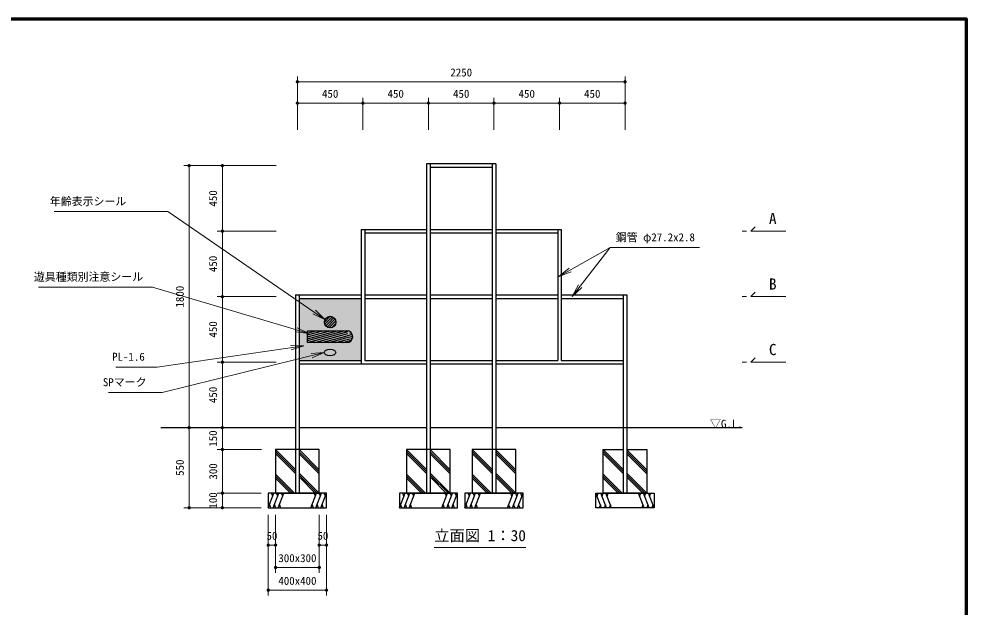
# Model space of a CAD drawing. Units: millimetres at full size, sheet at 1:30. Extents: x 450 to 12150, y 450 to 8460.
# Drawn here: x 5645 to 12150, y 4419 to 8460 of the extents above; entities that cross this region are included whole.
import ezdxf
from ezdxf.enums import TextEntityAlignment as Align

# ---------------------------------------------------------------- set-up
doc = ezdxf.new("R2010")
doc.units = ezdxf.units.MM
doc.header["$LTSCALE"] = 30
for name, color, linetype, lineweight in [('D-STR', 1, 'Continuous', 13), ('D-STR-DIM\u3000寸法線、寸法値', 7, 'Continuous', 13), ('D-STR-HTXT\u3000旗上げ', 7, 'Continuous', 13), ('D-STR-TXT\u3000文字列', 7, 'Continuous', 13), ('D-STR\u3000構造物外形線', 1, 'Continuous', 25), ('D-TTL', 7, 'Continuous', 70), ('D-TTL-TXT', 7, 'Continuous', 13)]:
    doc.layers.add(name, color=color, linetype=linetype, lineweight=lineweight)
doc.styles.add('ＭＳ ゴシック', font='')
doc.styles.get('ＭＳ ゴシック').set_extended_font_data('MS Gothic')

# ---------------------------------------------------------------- blocks, each defined once
blk = doc.blocks.new('filled_dot')
at = {"color": 0, "linetype": 'Continuous', "lineweight": -2, "const_width": 1.25}
blk.add_lwpolyline([(-0.625, 0, 1), (0.625, 0, 1)], format="xyb", close=True, dxfattribs=at)
blk = doc.blocks.new('open_arrow')
at = {"color": 0, "linetype": 'Continuous', "lineweight": -2}
blk.add_lwpolyline([(7.5, 1.25), (0, 0), (7.5, -1.25)], dxfattribs=at)

msp = doc.modelspace()

# ---------------------------------------------------------------- hatches: boundary and pattern name
at = {"layer": 'D-STR'}
msp.add_hatch(color=256, dxfattribs=at).paths.add_polyline_path([(7570.34, 6539.39), (7995.34, 6539.39), (7995.34, 6114.39), (7570.34, 6114.39)])

# ---------------------------------------------------------------- linework, layer by layer
at = {"layer": 'D-STR-DIM\u3000寸法線、寸法値'}
for p, q in [((7557.84, 7698.56), (7557.84, 8064.21)), ((7557.84, 8028.21), (9807.84, 8028.21)), ((9807.84, 7698.56), (9807.84, 8064.21)), ((7557.84, 7698.56), (7557.84, 7917.76)), ((7557.84, 7881.76), (8007.84, 7881.76)), ((8007.84, 7698.56), (8007.84, 7917.76)), ((8007.84, 7698.56), (8007.84, 7917.76)), ((8007.84, 7881.76), (8457.84, 7881.76)), ((8457.84, 7698.56), (8457.84, 7917.76)), ((8457.84, 7698.56), (8457.84, 7917.76)), ((8457.84, 7881.76), (8907.84, 7881.76)), ((8907.84, 7698.56), (8907.84, 7917.76)), ((8907.84, 7698.56), (8907.84, 7917.76)), ((8907.84, 7881.76), (9357.84, 7881.76)), ((9357.84, 7698.56), (9357.84, 7917.76)), ((9357.84, 7698.56), (9357.84, 7917.76)), ((9357.84, 7881.76), (9807.84, 7881.76)), ((9807.84, 7698.56), (9807.84, 7917.76)), ((7412.63, 7451.89), (6778.16, 7451.89)), ((6814.16, 7451.89), (6814.16, 5651.89)), ((7412.63, 7451.89), (7006.37, 7451.89)), ((7042.37, 7451.89), (7042.37, 7001.89)), ((7412.63, 7001.89), (7006.37, 7001.89)), ((7412.63, 7001.89), (7006.37, 7001.89)), ((7042.37, 7001.89), (7042.37, 6551.89)), ((7412.63, 6551.89), (7006.37, 6551.89)), ((7412.63, 6551.89), (7006.37, 6551.89)), ((7042.37, 6551.89), (7042.37, 6101.89)), ((7412.63, 6101.89), (7006.37, 6101.89)), ((7412.63, 6101.89), (7006.37, 6101.89)), ((7042.37, 6101.89), (7042.37, 5651.89)), ((7412.63, 5651.89), (6778.16, 5651.89)), ((7412.63, 5651.89), (6778.16, 5651.89)), ((6814.16, 5651.89), (6814.16, 5101.89)), ((7412.63, 5651.89), (7006.37, 5651.89)), ((7397.63, 5651.89), (7006.37, 5651.89)), ((7042.37, 5651.89), (7042.37, 5501.89)), ((7310.71, 5501.89), (7006.37, 5501.89)), ((7310.71, 5501.89), (7006.37, 5501.89)), ((7042.37, 5501.89), (7042.37, 5201.89)), ((7309.84, 5201.89), (7006.37, 5201.89)), ((7309.84, 5201.89), (7006.37, 5201.89)), ((7042.37, 5201.89), (7042.37, 5101.89)), ((7309.84, 5101.89), (6778.16, 5101.89)), ((7309.84, 5101.89), (7006.37, 5101.89)), ((7357.84, 5053.89), (7357.84, 4809.06)), ((7357.84, 5053.89), (7357.84, 4499.39)), ((7407.84, 5053.89), (7407.84, 4809.06)), ((7407.84, 5053.89), (7407.84, 4655.31)), ((7707.84, 5053.89), (7707.84, 4655.31)), ((7707.84, 5053.89), (7707.84, 4809.06)), ((7757.84, 5053.89), (7757.84, 4809.06)), ((7757.84, 5053.89), (7757.84, 4499.39)), ((7357.84, 4845.06), (7407.84, 4845.06)), ((7757.84, 4845.06), (7707.84, 4845.06)), ((7407.84, 4691.31), (7707.84, 4691.31)), ((7357.84, 4535.39), (7757.84, 4535.39))]:
    msp.add_line(p, q, dxfattribs=at)
at = {"layer": 'D-STR-HTXT\u3000旗上げ'}
for points in [[(7747.13, 6394.91), (6668.57, 7136.11), (6656.57, 7136.11), (5888.04, 7136.11), (6272.31, 7136.11)], [(9352.16, 6691.43), (9705.69, 6889.13), (9717.69, 6889.13), (10319.11, 6889.13), (10078.93, 6889.13)], [(9443.85, 6552.86), (9705.69, 6889.13), (9610.87, 6767.35)], [(7637.17, 6298.75), (6561.59, 6617.43), (6549.59, 6617.43), (5778.81, 6617.43), (6164.2, 6617.43)], [(7601.63, 6214.02), (6593.52, 6068.46), (6311.74, 6068.46), (6452.63, 6068.46)], [(7742.2, 6168.03), (6629.33, 5893.58), (6260.33, 5893.58), (6444.83, 5893.58)]]:
    msp.add_lwpolyline(points, dxfattribs=at)
at = {"layer": 'D-STR-TXT\u3000文字列'}
msp.add_line((8497.19, 4827.94), (9127.19, 4827.94), dxfattribs=at)
at = {"layer": 'D-STR\u3000構造物外形線'}
for p, q in [((8920.34, 7464.39), (8445.34, 7464.39)), ((8445.34, 7464.39), (8445.34, 5201.89)), ((8470.34, 7464.39), (8470.34, 5201.89)), ((8895.34, 7439.39), (8470.34, 7439.39)), ((8895.34, 7464.39), (8895.34, 5201.89)), ((8920.34, 7464.39), (8920.34, 5201.89)), ((7995.34, 7014.39), (7995.34, 6089.39)), ((7995.34, 7014.39), (8445.34, 7014.39)), ((8020.34, 7014.39), (8020.34, 6114.39)), ((8020.34, 6989.39), (8445.34, 6989.39)), ((8470.34, 7014.39), (8895.34, 7014.39)), ((8470.34, 6989.39), (8895.34, 6989.39)), ((8920.34, 7014.39), (9370.34, 7014.39)), ((8920.34, 6989.39), (9345.34, 6989.39)), ((9345.34, 7014.39), (9345.34, 6114.39)), ((9370.34, 7014.39), (9370.34, 6114.39)), ((7545.34, 6564.39), (7545.34, 5201.89)), ((7545.34, 6564.39), (7995.34, 6564.39)), ((7570.34, 6564.39), (7570.34, 5201.89)), ((7570.34, 6539.39), (7995.34, 6539.39)), ((8020.34, 6564.39), (8445.34, 6564.39)), ((8020.34, 6539.39), (8445.34, 6539.39)), ((8470.34, 6564.39), (8895.34, 6564.39)), ((8470.34, 6539.39), (8895.34, 6539.39)), ((8920.34, 6564.39), (9345.34, 6564.39)), ((8920.34, 6539.39), (9345.34, 6539.39)), ((9370.34, 6564.39), (9820.34, 6564.39)), ((9370.34, 6539.39), (9795.34, 6539.39)), ((9795.34, 6564.39), (9795.34, 5201.89)), ((9820.34, 6564.39), (9820.34, 5201.89)), ((7742.85, 6377.31), (7782.42, 6416.89)), ((7745.57, 6362.37), (7797.37, 6414.16)), ((7761.58, 6343.01), (7812.68, 6394.12)), ((7770.86, 6369.97), (7808.48, 6407.59)), ((7774.1, 6337.86), (7821.88, 6385.63)), ((7812.68, 6394.12), (7816.72, 6398.16)), ((7627.84, 6314.46), (7636.95, 6316.9)), ((7627.84, 6301.51), (7685.25, 6316.9)), ((7627.84, 6288.57), (7733.54, 6316.9)), ((7627.84, 6275.63), (7781.84, 6316.9)), ((7627.84, 6262.69), (7830.14, 6316.9)), ((7627.84, 6249.75), (7878.43, 6316.9)), ((7628.16, 6236.9), (7907.09, 6311.63)), ((7752.14, 6351.25), (7770.86, 6369.97)), ((7791.83, 6337.91), (7821.82, 6367.9)), ((7676.46, 6236.9), (7904.92, 6298.11)), ((7724.76, 6236.9), (7899.45, 6283.71)), ((7773.05, 6236.9), (7890.61, 6268.4)), ((7821.35, 6236.9), (7881.77, 6253.09)), ((7872.94, 6237.78), (7929.97, 6253.06)), ((7881.77, 6253.09), (7936.8, 6267.83)), ((7890.61, 6268.4), (7937.63, 6280.99)), ((7899.45, 6283.71), (7902.74, 6284.59)), ((7905.52, 6285.33), (7934.43, 6293.08)), ((7918.99, 6301.88), (7927.19, 6304.08)), ((7869.65, 6236.9), (7872.94, 6237.78)), ((7570.34, 6114.39), (7995.34, 6114.39)), ((8020.34, 6114.39), (8445.34, 6114.39)), ((8470.34, 6114.39), (8895.34, 6114.39)), ((8920.34, 6114.39), (9345.34, 6114.39)), ((9370.34, 6114.39), (9795.34, 6114.39)), ((7570.34, 6089.39), (7995.34, 6089.39)), ((7995.34, 6089.39), (8445.34, 6089.39)), ((8470.34, 6089.39), (8895.34, 6089.39)), ((8920.34, 6089.39), (9795.34, 6089.39)), ((6619.38, 5651.89), (7545.34, 5651.89)), ((7570.34, 5651.89), (8445.34, 5651.89)), ((8470.34, 5651.89), (8895.34, 5651.89)), ((8920.34, 5651.89), (10611.24, 5651.89)), ((7407.84, 5501.89), (7545.34, 5364.39)), ((7407.84, 5487.75), (7545.34, 5350.25)), ((7407.84, 5473.61), (7545.34, 5336.11)), ((7569.11, 5501.89), (7707.84, 5363.16)), ((7570.34, 5486.52), (7707.84, 5349.02)), ((7570.34, 5472.38), (7707.84, 5334.88)), ((8307.84, 5501.89), (8445.34, 5364.39)), ((8307.84, 5487.75), (8445.34, 5350.25)), ((8307.84, 5473.61), (8445.34, 5336.11)), ((8469.11, 5501.89), (8607.84, 5363.16)), ((8470.34, 5486.52), (8607.84, 5349.02)), ((8470.34, 5472.38), (8607.84, 5334.88)), ((8757.84, 5501.89), (8895.34, 5364.39)), ((8757.84, 5487.75), (8895.34, 5350.25)), ((8757.84, 5473.61), (8895.34, 5336.11)), ((8919.11, 5501.89), (9057.84, 5363.16)), ((8920.34, 5486.52), (9057.84, 5349.02)), ((8920.34, 5472.38), (9057.84, 5334.88)), ((9657.84, 5501.89), (9795.34, 5364.39)), ((9657.84, 5487.75), (9795.34, 5350.25)), ((9657.84, 5473.61), (9795.34, 5336.11)), ((9820.34, 5500.66), (9957.84, 5363.16)), ((9820.34, 5486.52), (9957.84, 5349.02)), ((9820.34, 5472.38), (9957.84, 5334.88)), ((7570.34, 5340.08), (7707.84, 5202.58)), ((8470.34, 5340.08), (8607.84, 5202.58)), ((8920.34, 5340.08), (9057.84, 5202.58)), ((9820.34, 5340.08), (9957.84, 5202.58)), ((7407.84, 5332.65), (7538.6, 5201.89)), ((7407.84, 5318.51), (7524.46, 5201.89)), ((7407.84, 5304.37), (7510.32, 5201.89)), ((7570.34, 5325.93), (7694.38, 5201.89)), ((7575.74, 5306.39), (7680.24, 5201.89)), ((8307.84, 5332.65), (8438.6, 5201.89)), ((8307.84, 5318.51), (8424.46, 5201.89)), ((8307.84, 5304.37), (8410.32, 5201.89)), ((8470.34, 5325.93), (8594.38, 5201.89)), ((8475.74, 5306.39), (8580.24, 5201.89)), ((8757.84, 5332.65), (8888.6, 5201.89)), ((8757.84, 5318.51), (8874.46, 5201.89)), ((8757.84, 5304.37), (8860.32, 5201.89)), ((8920.34, 5325.93), (9044.38, 5201.89)), ((8925.74, 5306.39), (9030.24, 5201.89)), ((9657.84, 5332.65), (9788.6, 5201.89)), ((9657.84, 5318.51), (9774.46, 5201.89)), ((9657.84, 5304.37), (9760.32, 5201.89)), ((9820.34, 5325.93), (9944.38, 5201.89)), ((9820.34, 5311.79), (9930.24, 5201.89)), ((7357.84, 5101.89), (7396.74, 5201.89)), ((7388.73, 5181.29), (7380.72, 5201.89)), ((7392.15, 5101.89), (7431.05, 5201.89)), ((7423.04, 5181.29), (7415.02, 5201.89)), ((7426.46, 5101.89), (7465.36, 5201.89)), ((7457.34, 5181.29), (7449.33, 5201.89)), ((7650.33, 5101.89), (7689.23, 5201.89)), ((7681.22, 5181.29), (7673.2, 5201.89)), ((7684.64, 5101.89), (7723.54, 5201.89)), ((7715.52, 5181.29), (7707.51, 5201.89)), ((7718.94, 5101.89), (7757.84, 5201.89)), ((7749.83, 5181.29), (7741.82, 5201.89)), ((8257.84, 5101.89), (8296.74, 5201.89)), ((8288.73, 5181.29), (8280.72, 5201.89)), ((8292.15, 5101.89), (8331.05, 5201.89)), ((8323.04, 5181.29), (8315.02, 5201.89)), ((8326.46, 5101.89), (8365.36, 5201.89)), ((8357.34, 5181.29), (8349.33, 5201.89)), ((8550.33, 5101.89), (8589.23, 5201.89)), ((8581.22, 5181.29), (8573.2, 5201.89)), ((8584.64, 5101.89), (8623.54, 5201.89)), ((8615.52, 5181.29), (8607.51, 5201.89)), ((8618.94, 5101.89), (8657.84, 5201.89)), ((8649.83, 5181.29), (8641.82, 5201.89)), ((8707.84, 5101.89), (8746.74, 5201.89)), ((8738.73, 5181.29), (8730.72, 5201.89)), ((8742.15, 5101.89), (8781.05, 5201.89)), ((8773.04, 5181.29), (8765.02, 5201.89)), ((8776.46, 5101.89), (8815.36, 5201.89)), ((8807.34, 5181.29), (8799.33, 5201.89)), ((9000.33, 5101.89), (9039.23, 5201.89)), ((9031.22, 5181.29), (9023.2, 5201.89)), ((9034.64, 5101.89), (9073.54, 5201.89)), ((9065.52, 5181.29), (9057.51, 5201.89)), ((9068.94, 5101.89), (9107.84, 5201.89)), ((9099.83, 5181.29), (9091.82, 5201.89)), ((9646.74, 5101.89), (9607.84, 5201.89)), ((9615.86, 5181.29), (9623.87, 5201.89)), ((9681.05, 5101.89), (9642.15, 5201.89)), ((9650.17, 5181.29), (9658.18, 5201.89)), ((9715.36, 5101.89), (9676.46, 5201.89)), ((9684.47, 5181.29), (9692.49, 5201.89)), ((9939.23, 5101.89), (9900.33, 5201.89)), ((9908.34, 5181.29), (9916.36, 5201.89)), ((9973.54, 5101.89), (9934.64, 5201.89)), ((9942.65, 5181.29), (9950.67, 5201.89)), ((10007.84, 5101.89), (9968.94, 5201.89)), ((9976.96, 5181.29), (9984.97, 5201.89)), ((7365.86, 5122.5), (7373.87, 5101.89)), ((7400.17, 5122.5), (7408.18, 5101.89)), ((7434.47, 5122.5), (7442.49, 5101.89)), ((7658.34, 5122.5), (7666.36, 5101.89)), ((7692.65, 5122.5), (7700.67, 5101.89)), ((7726.96, 5122.5), (7734.97, 5101.89)), ((8265.86, 5122.5), (8273.87, 5101.89)), ((8300.17, 5122.5), (8308.18, 5101.89)), ((8334.47, 5122.5), (8342.49, 5101.89)), ((8558.34, 5122.5), (8566.36, 5101.89)), ((8592.65, 5122.5), (8600.67, 5101.89)), ((8626.96, 5122.5), (8634.97, 5101.89)), ((8715.86, 5122.5), (8723.87, 5101.89)), ((8750.17, 5122.5), (8758.18, 5101.89)), ((8784.47, 5122.5), (8792.49, 5101.89)), ((9008.34, 5122.5), (9016.36, 5101.89)), ((9042.65, 5122.5), (9050.67, 5101.89)), ((9076.96, 5122.5), (9084.97, 5101.89)), ((9638.73, 5122.5), (9630.72, 5101.89)), ((9673.04, 5122.5), (9665.02, 5101.89)), ((9707.34, 5122.5), (9699.33, 5101.89)), ((9931.22, 5122.5), (9923.2, 5101.89)), ((9965.52, 5122.5), (9957.51, 5101.89)), ((9999.83, 5122.5), (9991.82, 5101.89))]:
    msp.add_line(p, q, dxfattribs=at)
for points in [[(7897.83, 6236.9), (7627.84, 6236.9), (7627.84, 6316.9), (7897.85, 6316.9)], [(9957.84, 5201.89), (9657.84, 5201.89), (9657.84, 5501.89), (9795.34, 5501.89)], [(9820.34, 5501.89), (9957.84, 5501.89), (9957.84, 5201.89)]]:
    msp.add_lwpolyline(points, dxfattribs=at)
for points in [[(7407.84, 5201.89), (7707.84, 5201.89), (7707.84, 5501.89), (7407.84, 5501.89)], [(8307.84, 5201.89), (8607.84, 5201.89), (8607.84, 5501.89), (8307.84, 5501.89)], [(8757.84, 5201.89), (9057.84, 5201.89), (9057.84, 5501.89), (8757.84, 5501.89)], [(7357.84, 5101.89), (7757.84, 5101.89), (7757.84, 5201.89), (7357.84, 5201.89)], [(8257.84, 5101.89), (8657.84, 5101.89), (8657.84, 5201.89), (8257.84, 5201.89)], [(8707.84, 5101.89), (9107.84, 5101.89), (9107.84, 5201.89), (8707.84, 5201.89)], [(10007.84, 5101.89), (9607.84, 5101.89), (9607.84, 5201.89), (10007.84, 5201.89)]]:
    msp.add_lwpolyline(points, close=True, dxfattribs=at)
msp.add_circle((7782.84, 6376.89), 40, dxfattribs=at)
msp.add_arc((7897.84, 6276.9), 40, 269.98647, 89.98647, dxfattribs=at)
msp.add_ellipse((7781.7, 6168.03), major_axis=(-39.5, 0), ratio=0.582278, dxfattribs=at)
at = {"layer": 'D-TTL'}
msp.add_lwpolyline([(450, 450), (450, 8460), (12150, 8460), (12150, 450)], close=True, dxfattribs=at)
at = {"layer": 'D-TTL-TXT'}
for p, q in [((10671.24, 7001.89), (10701.24, 7031.89)), ((10641.24, 7001.89), (10611.24, 7001.89)), ((10911.24, 7001.89), (10671.24, 7001.89)), ((10911.24, 7001.89), (10671.24, 7001.89)), ((10671.24, 6551.89), (10701.24, 6581.89)), ((10641.24, 6551.89), (10611.24, 6551.89)), ((10911.24, 6551.89), (10671.24, 6551.89)), ((10911.24, 6551.89), (10671.24, 6551.89)), ((10671.24, 6101.89), (10701.24, 6131.89)), ((10641.24, 6101.89), (10611.24, 6101.89)), ((10911.24, 6101.89), (10671.24, 6101.89)), ((10911.24, 6101.89), (10671.24, 6101.89))]:
    msp.add_line(p, q, dxfattribs=at)

# ---------------------------------------------------------------- block references
at = {"layer": 'D-STR-DIM\u3000寸法線、寸法値', "xscale": 9, "yscale": 9}
for p in [(7557.84, 8028.21), (7557.84, 7881.76), (8007.84, 7881.76), (8457.84, 7881.76), (8907.84, 7881.76), (9357.84, 7881.76), (7357.84, 4845.06), (7707.84, 4845.06), (7407.84, 4691.31), (7357.84, 4535.39)]:
    msp.add_blockref('filled_dot', p, dxfattribs=at)
for p, rotation in [((9807.84, 8028.21), 180), ((8007.84, 7881.76), 180), ((8457.84, 7881.76), 180), ((8907.84, 7881.76), 180), ((9357.84, 7881.76), 180), ((9807.84, 7881.76), 180), ((6814.16, 7451.89), 270), ((7042.37, 7451.89), 270), ((7042.37, 7001.89), 90), ((7042.37, 7001.89), 270), ((7042.37, 6551.89), 90), ((7042.37, 6551.89), 270), ((7042.37, 6101.89), 90), ((7042.37, 6101.89), 270), ((6814.16, 5651.89), 90), ((6814.16, 5651.89), 270), ((7042.37, 5651.89), 90), ((7042.37, 5651.89), 270), ((7042.37, 5501.89), 90), ((7042.37, 5501.89), 270), ((7042.37, 5201.89), 90), ((7042.37, 5201.89), 270), ((6814.16, 5101.89), 90), ((7042.37, 5101.89), 90), ((7407.84, 4845.06), 180), ((7757.84, 4845.06), 180), ((7707.84, 4691.31), 180), ((7757.84, 4535.39), 180)]:
    msp.add_blockref('filled_dot', p, dxfattribs=dict(at, rotation=rotation))
at = {"layer": 'D-STR-HTXT\u3000旗上げ', "xscale": 12, "yscale": 12}
for p, rotation in [((9352.16, 6691.43), 29.2), ((9443.85, 6552.86), 52.1), ((7747.13, 6394.91), 145.5), ((7637.17, 6298.75), 163.5), ((7601.63, 6214.02), 188.2), ((7742.2, 6168.03), 193.9)]:
    msp.add_blockref('open_arrow', p, dxfattribs=dict(at, rotation=rotation))

# ---------------------------------------------------------------- texts
at = {"layer": 'D-STR-DIM\u3000寸法線、寸法値', "style": 'ＭＳ ゴシック'}
for s, p in [('2250', (8682.84, 8092.35)), ('450', (7782.84, 7945.9)), ('450', (8232.84, 7945.9)), ('450', (8682.84, 7945.9)), ('450', (9132.84, 7945.9)), ('450', (9582.84, 7945.9)), ('50', (7382.84, 4909.19)), ('50', (7732.84, 4909.19)), ('300x300', (7557.84, 4755.44)), ('400x400', (7557.84, 4599.53))]:
    msp.add_text(s, height=54.99, dxfattribs=at).set_placement(p, align=Align.MIDDLE_CENTER)
for s, p in [('450', (6978.24, 7226.89)), ('450', (6978.24, 6776.89)), ('1800', (6750.03, 6551.89)), ('450', (6978.24, 6326.89)), ('450', (6978.24, 5876.89)), ('150', (6978.24, 5576.89)), ('550', (6750.03, 5376.89)), ('300', (6979.13, 5351.12)), ('100', (6978.24, 5151.89))]:
    msp.add_text(s, height=54.99, rotation=90, dxfattribs=at).set_placement(p, align=Align.MIDDLE_CENTER)
at = {"layer": 'D-STR-HTXT\u3000旗上げ', "style": 'ＭＳ ゴシック'}
for s, p in [('年齢表示シール', (5857.47, 7162.75)), ('鋼管 φ27.2x2.8', (9744.32, 6915.76)), ('遊具種類別注意シール', (5748.21, 6644.06)), ('PL-1.6', (6285.16, 6095.1)), ('SPマーク', (6221.6, 5920.22))]:
    msp.add_text(s, height=54.99, dxfattribs=at).set_placement(p, align=Align.BOTTOM_LEFT)
at = {"layer": 'D-STR-TXT\u3000文字列', "style": 'ＭＳ ゴシック'}
msp.add_text('▽G.L.', height=54.99, dxfattribs=at).set_placement((10391.48, 5678.58), align=Align.MIDDLE_LEFT)
msp.add_text('立面図 1：30', height=76.98, dxfattribs=at).set_placement((9127.19, 4848.94), align=Align.BOTTOM_RIGHT)
at = {"layer": 'D-TTL-TXT', "style": 'ＭＳ ゴシック'}
for s, p in [('A', (10848.55, 7027.27)), ('B', (10848.55, 6577.27)), ('C', (10848.55, 6127.27))]:
    msp.add_text(s, height=76.98, dxfattribs=at).set_placement(p, align=Align.BOTTOM_RIGHT)

doc.saveas('drawing.dxf')
